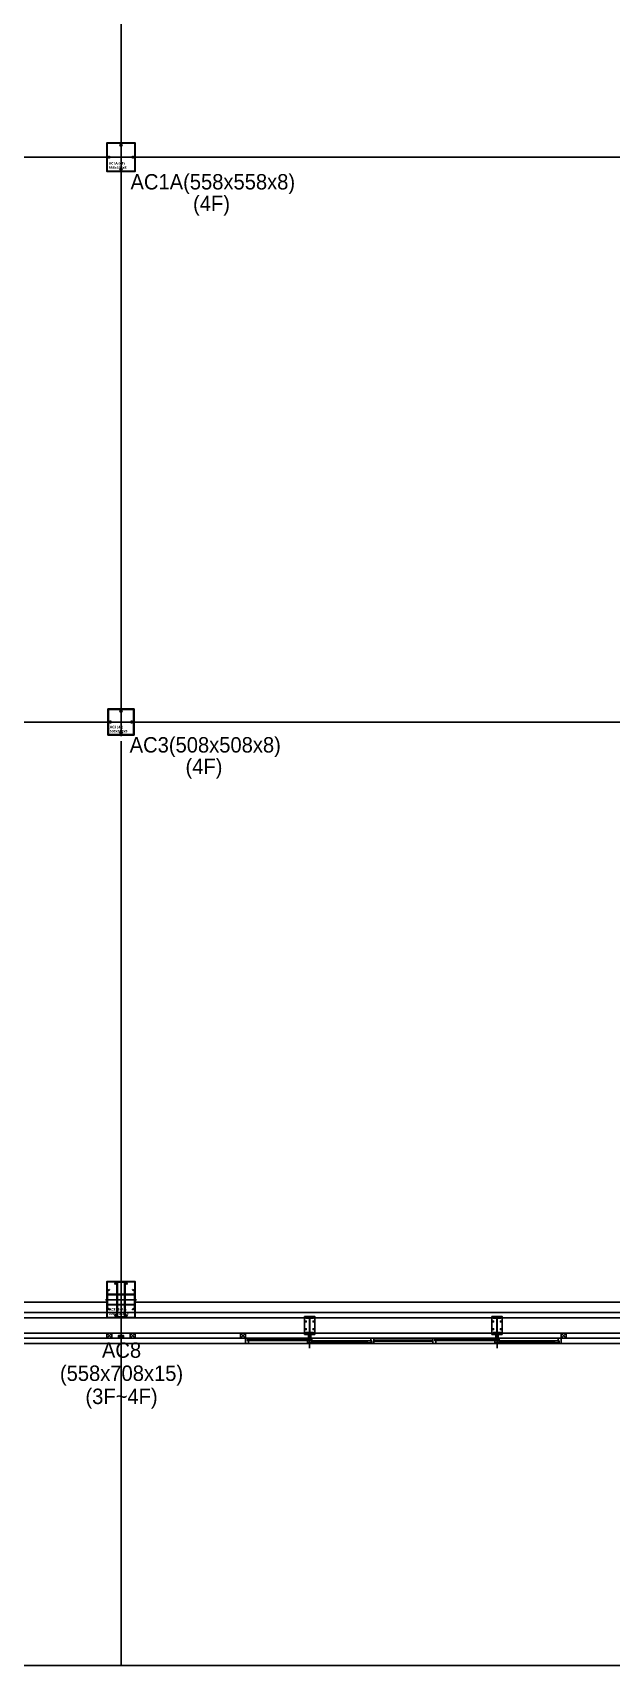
# Model space of a CAD drawing. Header units: millimetres. Extents: x -47382 to 204618, y -51045 to 127155.
# Drawn here: x 56279 to 67552, y 0 to 31796 of the extents above; entities that cross this region are included whole.
import ezdxf
from ezdxf.enums import TextEntityAlignment as Align

# ---------------------------------------------------------------- set-up
doc = ezdxf.new("R2010")
doc.units = ezdxf.units.MM
doc.header["$LTSCALE"] = 300
doc.header["$MEASUREMENT"] = 0
doc.linetypes.add('CEN', pattern=[62, 60, -1, 0, -1])
doc.linetypes.add('HID', pattern=[2, 1.1, -0.9])
doc.layers.get('0').update_dxf_attribs({"linetype": 'CONTINUOUS'})
doc.layers.get('Defpoints').update_dxf_attribs({"color": 153, "linetype": 'CONTINUOUS'})
for name, color, linetype in [('1', 7, 'CONTINUOUS'), ('6', 6, 'CONTINUOUS'), ('A-CEN', 1, 'CEN'), ('A-FLOR-FLIN-TYP2', 8, 'CONTINUOUS'), ('A-FLOR-GW', 6, 'CONTINUOUS'), ('A-FLOR-STUD', 9, 'CONTINUOUS'), ('A-ST-AXIS-CEN', 252, 'CEN'), ('A-ST-COL', 2, 'CONTINUOUS'), ('A-WIN', 4, 'CONTINUOUS'), ('Bound', 9, 'CONTINUOUS'), ('SS-PLATE', 32, 'CONTINUOUS'), ('STEEL', 2, 'CONTINUOUS'), ('XREF-PLAN$0$A-STEEL', 7, 'CONTINUOUS'), ('충돌방지대 IN', 4, 'CONTINUOUS')]:
    doc.layers.add(name, color=color, linetype=linetype)
doc.layers.add('Defpoint', color=161, linetype='CONTINUOUS', plot=False)
doc.layers.add('가는선', color=5, linetype='CONTINUOUS', lineweight=9)
doc.styles.add('SH_대대리576', font='NanumGothicBold.ttf')
doc.styles.add('돋움', font='')
doc.styles.get('돋움').set_extended_font_data('Dotum')

# ---------------------------------------------------------------- blocks, each defined once
blk = doc.blocks.new('A$C284E115B')
at = {"layer": 'A-FLOR-STUD'}
for p, q in [((2, 48, -103000), (98, 2, -103000)), ((2, 2, -103000), (98, 48, -103000))]:
    blk.add_line(p, q, dxfattribs=at)
at = {"layer": 'A-FLOR-STUD', "elevation": -103000}
for points in [[(0, 50), (100, 50), (100, 0), (0, 0)], [(2, 48), (98, 48), (98, 2), (2, 2)]]:
    blk.add_lwpolyline(points, close=True, dxfattribs=at)
blk = doc.blocks.new('BOLT')
at = {"layer": '1', "color": 251}
for p, q in [((-21, 0), (21, 0)), ((0, -21), (0, 21))]:
    blk.add_line(p, q, dxfattribs=at)
at = {"layer": '6', "color": 251}
blk.add_circle((0, 0), 11, dxfattribs=at)
blk = doc.blocks.new('WC2_BP')
at = {"layer": 'SS-PLATE', "color": 251, "ltscale": 0.05}
blk.add_lwpolyline([(-175, -100), (175, -100), (175, 100), (-175, 100)], close=True, dxfattribs=at)
at = {"linetype": 'HID', "yscale": 0.909090909090909, "zscale": 0.909090909090909}
for p, xscale in [((-75, 75), -0.909090909090909), ((75, 75), 0.909090909090909)]:
    blk.add_blockref('BOLT', p, dxfattribs=dict(at, xscale=xscale))
at = {"linetype": 'HID', "yscale": 0.909090909090909, "zscale": 0.909090909090909, "rotation": 180}
for p, xscale in [((-75, -75), 0.909090909090909), ((75, -75), -0.909090909090909)]:
    blk.add_blockref('BOLT', p, dxfattribs=dict(at, xscale=xscale))
blk = doc.blocks.new('H-300X150X6_5X9')
at = {"layer": 'Defpoint'}
for p, q in [((-3.25, 0), (3.25, 0)), ((0, -150), (0, 150))]:
    blk.add_line(p, q, dxfattribs=at)
at = {"layer": 'STEEL'}
blk.add_lwpolyline([(-75, -150), (-75, -141), (-16.25, -141, 0.41421356), (-3.25, -128), (-3.25, 128, 0.41421356), (-16.25, 141), (-75, 141), (-75, 150), (75, 150), (75, 141), (16.25, 141, 0.41421356), (3.25, 128), (3.25, -128, 0.41421356), (16.25, -141), (75, -141), (75, -150)], format="xyb", close=True, dxfattribs=at)
at = {"layer": 'SS-PLATE', "color": 251, "ltscale": 0.05, "rotation": 90}
blk.add_blockref('WC2_BP', (0, 0), dxfattribs=at)
blk = doc.blocks.new('A$C2E56680A')
blk.add_blockref('A$C284E115B', (0, 50))
at = {"layer": 'STEEL', "xscale": -1, "rotation": 89.99999999999999}
blk.add_blockref('H-300X150X6_5X9', (250, 75, -103000), dxfattribs=at)
blk = doc.blocks.new('3-11000')
at = {"layer": 'A-FLOR-FLIN-TYP2'}
for p, q in [((200, -300, -103000), (200, 11000, -103000)), ((500, 254, -103496), (500, 10600, -952))]:
    blk.add_line(p, q, dxfattribs=at)
at = {"layer": 'A-FLOR-GW'}
for p, q in [((0, 0, -103000), (0, 11000, -103000)), ((100, 0, -103000), (100, 11000, -103000))]:
    blk.add_line(p, q, dxfattribs=at)
for p in [(100, 7250), (100, 3600)]:
    blk.add_blockref('A$C2E56680A', p)
blk = doc.blocks.new('A$C02DD68EE')
at = {"layer": 'A-FLOR-STUD'}
for p, q in [((125, 11000, -103000), (102, 10952, -103000)), ((125, 11000, -103000), (148, 10952, -103000)), ((102, 48, -103000), (125, 0, -103000)), ((148, 48, -103000), (125, 0, -103000))]:
    blk.add_line(p, q, dxfattribs=at)
at = {"layer": 'A-FLOR-STUD', "elevation": -103000}
for points in [[(100, 11000), (100, 10950), (150, 10950), (150, 11000)], [(102, 11000), (102, 10952), (148, 10952), (148, 11000)], [(150, 0), (150, 50), (100, 50), (100, 0)], [(148, 0), (148, 48), (102, 48), (102, 0)]]:
    blk.add_lwpolyline(points, dxfattribs=at)
blk.add_blockref('3-11000', (0, 0))
blk = doc.blocks.new('pw2700')
at = {"layer": 'A-WIN'}
for p, q in [((-2525, 0), (-2525, 100)), ((-2465, 100), (-2525, 100)), ((-2465, 0), (-2525, 0)), ((-2465, 91), (-2485, 91)), ((-2485, 91), (-2485, 50)), ((-2485, 50), (-2465, 50)), ((-2395, 88), (-2475, 88)), ((-2475, 88), (-2475, 53)), ((-2475, 53), (-2395, 53)), ((-2465, 100), (-85, 100)), ((-2465, 100), (-2465, 91)), ((-2465, 50), (-2465, 0)), ((-85, 0), (-2465, 0)), ((-2395, 88), (-1315, 88)), ((-2395, 53), (-2395, 88)), ((-2395, 71), (-1315, 71)), ((-2395, 53), (-1315, 53)), ((-1235, 88), (-1315, 88)), ((-1315, 88), (-1315, 53)), ((-1315, 53), (-1235, 53)), ((-1235, 47), (-1315, 47)), ((-1315, 47), (-1315, 12)), ((-1315, 12), (-1235, 12)), ((-1275, -70), (-1275, 195)), ((-1235, 53), (-1235, 88)), ((-1235, 47), (-155, 47)), ((-1235, 12), (-1235, 47)), ((-1235, 30), (-155, 30)), ((-1235, 12), (-155, 12)), ((-75, 47), (-155, 47)), ((-155, 47), (-155, 12)), ((-155, 12), (-75, 12)), ((-25, 100), (-85, 100)), ((-85, 100), (-85, 50)), ((-85, 50), (-65, 50)), ((-65, 9), (-85, 9)), ((-85, 9), (-85, 0)), ((-85, 0), (-25, 0)), ((-75, 12), (-75, 47)), ((-65, 50), (-65, 9)), ((-25, 0), (-25, 100)), ((-25, 50), (1125, 50)), ((1125, 0), (1125, 100)), ((1185, 100), (1125, 100)), ((1185, 0), (1125, 0)), ((1185, 91), (1165, 91)), ((1165, 91), (1165, 50)), ((1165, 50), (1185, 50)), ((1255, 88), (1175, 88)), ((1175, 88), (1175, 53)), ((1175, 53), (1255, 53)), ((1185, 100), (3565, 100)), ((1185, 100), (1185, 91)), ((1185, 50), (1185, 0)), ((3565, 0), (1185, 0)), ((1255, 88), (2335, 88)), ((1255, 53), (1255, 88)), ((1255, 71), (2335, 71)), ((1255, 53), (2335, 53)), ((2415, 88), (2335, 88)), ((2335, 88), (2335, 53)), ((2335, 53), (2415, 53)), ((2415, 47), (2335, 47)), ((2335, 47), (2335, 12)), ((2335, 12), (2415, 12)), ((2375, -70), (2375, 195)), ((2415, 53), (2415, 88)), ((2415, 47), (3495, 47)), ((2415, 12), (2415, 47)), ((2415, 30), (3495, 30)), ((2415, 12), (3495, 12)), ((3575, 47), (3495, 47)), ((3495, 47), (3495, 12)), ((3495, 12), (3575, 12)), ((3625, 100), (3565, 100)), ((3565, 100), (3565, 50)), ((3565, 50), (3585, 50)), ((3585, 9), (3565, 9)), ((3565, 9), (3565, 0)), ((3565, 0), (3625, 0)), ((3575, 12), (3575, 47)), ((3585, 50), (3585, 9)), ((3625, 0), (3625, 100))]:
    blk.add_line(p, q, dxfattribs=at)
blk.add_lwpolyline([(-25, 0), (-25, 100), (1125, 100), (1125, 0)], close=True, dxfattribs=at)
at = {"layer": '가는선'}
for p, q in [((-25, 62), (1125, 62)), ((-25, 38), (1125, 38))]:
    blk.add_line(p, q, dxfattribs=at)
blk = doc.blocks.new('XREF-PLAN$0$각-100X100')
at = {"layer": 'XREF-PLAN$0$A-STEEL', "color": 1}
for p, q in [((-47.7, -47.7), (47.7, 47.7)), ((-47.7, 47.7), (47.7, -47.7))]:
    blk.add_line(p, q, dxfattribs=at)
at = {"layer": 'XREF-PLAN$0$A-STEEL'}
blk.add_lwpolyline([(-50, -50), (50, -50), (50, 50), (-50, 50)], close=True, dxfattribs=at)
at = {"layer": 'XREF-PLAN$0$A-STEEL', "color": 8}
blk.add_lwpolyline([(-47.7, -47.7), (47.7, -47.7), (47.7, 47.7), (-47.7, 47.7)], close=True, dxfattribs=at)
blk = doc.blocks.new('AC8(3~4f)')
for points in [[(201, 728), (401, 728), (401, 713), (201, 713)], [(401, 728), (201, 728), (201, 713), (401, 713)], [(22, 199), (22, 549), (37, 549), (37, 199)], [(580, 199), (580, 549), (565, 549), (565, 199)], [(201, 22), (401, 22), (401, 37), (201, 37)], [(401, 22), (201, 22), (201, 37), (401, 37)]]:
    blk.add_hatch(color=9).paths.add_polyline_path(points)
for p, q in [((222, 710), (222, 38)), ((231, 710), (231, 38)), ((371, 710), (371, 38)), ((380, 710), (380, 38)), ((37, 478), (565, 478)), ((37, 469), (565, 469)), ((37, 279), (565, 279)), ((37, 270), (565, 270))]:
    blk.add_line(p, q)
at = {"color": 8, "linetype": 'Continuous'}
for points in [[(201, 728), (401, 728), (401, 713), (201, 713)], [(401, 728), (201, 728), (201, 713), (401, 713)], [(22, 199), (22, 549), (37, 549), (37, 199)], [(580, 199), (580, 549), (565, 549), (565, 199)], [(201, 22), (401, 22), (401, 37), (201, 37)], [(401, 22), (201, 22), (201, 37), (401, 37)]]:
    blk.add_lwpolyline(points, close=True, dxfattribs=at)
at = {"layer": 'A-ST-COL'}
for p, q in [((22, 708), (22, 569)), ((30, 708), (30, 569)), ((42, 728), (181, 728)), ((42, 720), (181, 720)), ((192, 704), (179, 673)), ((187, 670), (179, 673)), ((200, 701), (187, 670)), ((402, 701), (415, 670)), ((410, 704), (423, 673)), ((415, 670), (423, 673)), ((560, 728), (421, 728)), ((560, 720), (421, 720)), ((572, 708), (572, 569)), ((580, 708), (580, 569)), ((46, 558), (77, 571)), ((49, 550), (80, 563)), ((80, 563), (77, 571)), ((522, 563), (525, 571)), ((553, 550), (522, 563)), ((556, 558), (525, 571)), ((22, 40), (22, 179)), ((30, 40), (30, 179)), ((42, 28), (181, 28)), ((42, 20), (181, 20)), ((46, 190), (77, 177)), ((49, 198), (80, 185)), ((80, 185), (77, 177)), ((187, 78), (179, 75)), ((192, 44), (179, 75)), ((200, 47), (187, 78)), ((402, 47), (415, 78)), ((410, 44), (422, 75)), ((415, 78), (422, 75)), ((560, 28), (421, 28)), ((560, 20), (421, 20)), ((553, 198), (522, 185)), ((522, 185), (525, 177)), ((556, 190), (525, 177)), ((572, 40), (572, 179)), ((580, 40), (580, 179))]:
    blk.add_line(p, q, dxfattribs=at)
for centre, radius, start, end in [((42, 708), 20, 90, 180), ((42, 708), 12, 90, 180), ((181, 708), 20, 340, 90), ((181, 708), 12, 340, 90), ((421, 708), 20, 90, 200), ((421, 708), 12, 90, 200), ((560, 708), 20, 0, 90), ((560, 708), 12, 0, 90), ((42, 569), 20, 180, 290), ((42, 569), 12, 180, 290), ((560, 569), 20, 250, 0), ((560, 569), 12, 250, 0), ((42, 179), 20, 70, 180), ((42, 40), 20, 180, 270), ((42, 179), 12, 70, 180), ((42, 40), 12, 180, 270), ((181, 40), 20, 270, 20), ((181, 40), 12, 270, 20), ((421, 40), 20, 160, 270), ((421, 40), 12, 160, 270), ((560, 179), 20, 0, 110), ((560, 179), 12, 0, 110), ((560, 40), 20, 270, 0), ((560, 40), 12, 270, 0)]:
    blk.add_arc(centre, radius, start, end, dxfattribs=at)
at = {"layer": 'Bound', "color": 9, "linetype": 'Continuous'}
for p, q in [((22, 728), (580, 728)), ((22, 20), (22, 728)), ((580, 728), (560, 728)), ((580, 20), (580, 728)), ((580, 20), (22, 20))]:
    blk.add_line(p, q, dxfattribs=at)
at = {"layer": 'Defpoint'}
for p, q in [((301, 0), (301, 748)), ((0, 372), (602, 372))]:
    blk.add_line(p, q, dxfattribs=at)
at = {"layer": 'Defpoint', "linetype": 'Continuous', "style": 'SH_대대리576'}
for s, p in [('AC8 (3~4F)', (67, 183)), ('558x708x15', (67, 102))]:
    blk.add_text(s, height=50, dxfattribs=at).set_placement(p, align=Align.MIDDLE_LEFT)
blk = doc.blocks.new('AC3(4f)')
at = {"layer": 'A-ST-COL'}
for p, q in [((20, 508), (20, 294)), ((28, 508), (28, 294)), ((40, 528), (254, 528)), ((40, 520), (254, 520)), ((265, 504), (252, 473)), ((260, 470), (252, 473)), ((273, 501), (260, 470)), ((275, 501), (288, 470)), ((283, 504), (296, 473)), ((288, 470), (296, 473)), ((508, 528), (294, 528)), ((508, 520), (294, 520)), ((520, 508), (520, 294)), ((528, 508), (528, 294)), ((20, 40), (20, 254)), ((28, 40), (28, 254)), ((40, 28), (254, 28)), ((40, 20), (254, 20)), ((44, 283), (75, 296)), ((44, 265), (75, 252)), ((47, 275), (78, 288)), ((47, 273), (78, 260)), ((78, 288), (75, 296)), ((78, 260), (75, 252)), ((260, 78), (252, 75)), ((265, 44), (252, 75)), ((273, 47), (260, 78)), ((275, 47), (288, 78)), ((283, 44), (296, 75)), ((288, 78), (296, 75)), ((508, 28), (294, 28)), ((508, 20), (294, 20)), ((470, 288), (473, 296)), ((501, 275), (470, 288)), ((501, 273), (470, 260)), ((470, 260), (473, 252)), ((504, 283), (473, 296)), ((504, 265), (473, 252)), ((520, 40), (520, 254)), ((528, 40), (528, 254))]:
    blk.add_line(p, q, dxfattribs=at)
for centre, radius, start, end in [((40, 508), 20, 90, 180), ((40, 508), 12, 90, 180), ((254, 508), 20, 340, 90), ((254, 508), 12, 340, 90), ((294, 508), 20, 90, 200), ((294, 508), 12, 90, 200), ((508, 508), 20, 0, 90), ((508, 508), 12, 0, 90), ((40, 294), 20, 180, 290), ((40, 254), 20, 70, 180), ((40, 40), 20, 180, 270), ((40, 294), 12, 180, 290), ((40, 254), 12, 70, 180), ((40, 40), 12, 180, 270), ((254, 40), 20, 270, 20), ((254, 40), 12, 270, 20), ((294, 40), 20, 160, 270), ((294, 40), 12, 160, 270), ((508, 294), 20, 250, 0), ((508, 254), 20, 0, 110), ((508, 294), 12, 250, 0), ((508, 254), 12, 0, 110), ((508, 40), 20, 270, 0), ((508, 40), 12, 270, 0)]:
    blk.add_arc(centre, radius, start, end, dxfattribs=at)
at = {"layer": 'Bound', "color": 9, "linetype": 'Continuous'}
for p, q in [((528, 528), (20, 528)), ((20, 528), (20, 20)), ((528, 20), (528, 528)), ((20, 20), (528, 20))]:
    blk.add_line(p, q, dxfattribs=at)
at = {"layer": 'Defpoint'}
for p, q in [((274, 0), (274, 548)), ((0, 274), (548, 274))]:
    blk.add_line(p, q, dxfattribs=at)
at = {"layer": 'Defpoint', "linetype": 'Continuous', "style": 'SH_대대리576'}
for s, p in [('AC3 (4F)', (55, 177)), ('508x508x8', (55, 96))]:
    blk.add_text(s, height=50, dxfattribs=at).set_placement(p, align=Align.MIDDLE_LEFT)
blk = doc.blocks.new('AC1A (4f)')
at = {"layer": 'A-ST-COL'}
for p, q in [((20, 558), (20, 319)), ((28, 558), (28, 319)), ((40, 578), (279, 578)), ((40, 570), (279, 570)), ((44, 308), (75, 321)), ((78, 313), (75, 321)), ((290, 554), (277, 523)), ((285, 520), (277, 523)), ((298, 551), (285, 520)), ((300, 551), (313, 520)), ((308, 554), (321, 523)), ((313, 520), (321, 523)), ((558, 578), (319, 578)), ((558, 570), (319, 570)), ((520, 313), (523, 321)), ((554, 308), (523, 321)), ((570, 558), (570, 319)), ((578, 558), (578, 319)), ((20, 40), (20, 279)), ((28, 40), (28, 279)), ((40, 28), (279, 28)), ((40, 20), (279, 20)), ((44, 290), (75, 277)), ((47, 300), (78, 313)), ((47, 298), (78, 285)), ((78, 285), (75, 277)), ((285, 78), (277, 75)), ((290, 44), (277, 75)), ((298, 47), (285, 78)), ((300, 47), (313, 78)), ((308, 44), (321, 75)), ((313, 78), (321, 75)), ((558, 28), (319, 28)), ((558, 20), (319, 20)), ((551, 300), (520, 313)), ((551, 298), (520, 285)), ((520, 285), (523, 277)), ((554, 290), (523, 277)), ((570, 40), (570, 279)), ((578, 40), (578, 279))]:
    blk.add_line(p, q, dxfattribs=at)
for centre, radius, start, end in [((40, 558), 20, 90, 180), ((40, 319), 20, 180, 290), ((40, 558), 12, 90, 180), ((40, 319), 12, 180, 290), ((279, 558), 20, 340, 90), ((279, 558), 12, 340, 90), ((319, 558), 20, 90, 200), ((319, 558), 12, 90, 200), ((558, 319), 20, 250, 0), ((558, 319), 12, 250, 0), ((558, 558), 20, 0, 90), ((558, 558), 12, 0, 90), ((40, 279), 20, 70, 180), ((40, 40), 20, 180, 270), ((40, 279), 12, 70, 180), ((40, 40), 12, 180, 270), ((279, 40), 20, 270, 20), ((279, 40), 12, 270, 20), ((319, 40), 20, 160, 270), ((319, 40), 12, 160, 270), ((558, 279), 20, 0, 110), ((558, 279), 12, 0, 110), ((558, 40), 20, 270, 0), ((558, 40), 12, 270, 0)]:
    blk.add_arc(centre, radius, start, end, dxfattribs=at)
at = {"layer": 'Bound', "color": 9, "linetype": 'Continuous'}
for p, q in [((578, 578), (20, 578)), ((20, 578), (20, 20)), ((578, 20), (578, 578)), ((20, 20), (578, 20))]:
    blk.add_line(p, q, dxfattribs=at)
at = {"layer": 'Defpoint'}
for p, q in [((299, 0), (299, 598)), ((0, 299), (598, 299))]:
    blk.add_line(p, q, dxfattribs=at)
at = {"layer": 'Defpoint', "linetype": 'Continuous', "style": 'SH_대대리576'}
for s, p in [('AC1A (4F)', (62, 179)), ('558x558x8', (62, 98))]:
    blk.add_text(s, height=50, dxfattribs=at).set_placement(p, align=Align.MIDDLE_LEFT)
blk = doc.blocks.new('ACT 지상4층구조평면도')
at = {"layer": 'Defpoint'}
blk.add_lwpolyline([(189382, 51045), (47382, 51045), (47382, 150416), (189382, 150416)], close=True, dxfattribs=at)
for name, p in [('AC1A (4f)', (105083, 80117)), ('AC3(4f)', (105108, 69142)), ('AC8(3~4f)', (105081, 57794))]:
    blk.add_blockref(name, p)

msp = doc.modelspace()

# ---------------------------------------------------------------- linework, layer by layer
at = {"layer": 'A-CEN'}
msp.add_lwpolyline([(75700, 64371), (135500, 64371), (135500, 6371), (35500, 6371), (35500, 64371), (74500, 64371)], dxfattribs=at)
at = {"layer": 'A-ST-AXIS-CEN'}
for p, q in [((58000, 0), (58000, 99371)), ((0, 29371), (142000, 29371)), ((0, 18371), (142000, 18371)), ((0, 6871), (142000, 6871))]:
    msp.add_line(p, q, dxfattribs=at)
at = {"layer": 'Defpoint'}
msp.add_lwpolyline([(142000, 0), (0, 0), (0, 99371), (142000, 99371)], close=True, dxfattribs=at)
at = {"layer": '충돌방지대 IN'}
for points in [[(47279, 7071), (57721, 7071), (57721, 6771), (47279, 6771)], [(68721, 7071), (58279, 7071), (58279, 6771), (68721, 6771)]]:
    msp.add_lwpolyline(points, close=True, dxfattribs=at)

# ---------------------------------------------------------------- block references
msp.add_blockref('ACT 지상4층구조평면도', (-47382, -51045))
for name, p, rotation in [('A$C02DD68EE', (58000, 6271), 90), ('pw2700', (64050, 6371), 180)]:
    msp.add_blockref(name, p, dxfattribs=dict(rotation=rotation))
at = {"xscale": -1, "rotation": 270}
msp.add_blockref('A$C02DD68EE', (58000, 6271), dxfattribs=at)
at = {"ltscale": 5, "rotation": 180}
msp.add_blockref('XREF-PLAN$0$각-100X100', (57771, 6421), dxfattribs=at)
at = {"ltscale": 5, "xscale": -1, "rotation": 180}
for p in [(58229, 6421), (60375, 6421), (66625, 6421)]:
    msp.add_blockref('XREF-PLAN$0$각-100X100', p, dxfattribs=at)

# ---------------------------------------------------------------- texts
at = {"layer": 'Defpoints', "linetype": 'Continuous', "style": '돋움'}
for s, p in [('AC1A(558x558x8)', (59788, 28652)), ('(4F)', (59763, 28231)), ('AC3(508x508x8)', (59641, 17687)), ('(4F)', (59616, 17266)), ('AC8', (58010, 5899)), ('(558x708x15)', (58010, 5449)), ('(3F~4F)', (58010, 4999))]:
    msp.add_text(s, height=300, dxfattribs=at).set_placement(p, align=Align.BOTTOM_CENTER)

doc.saveas('drawing.dxf')
